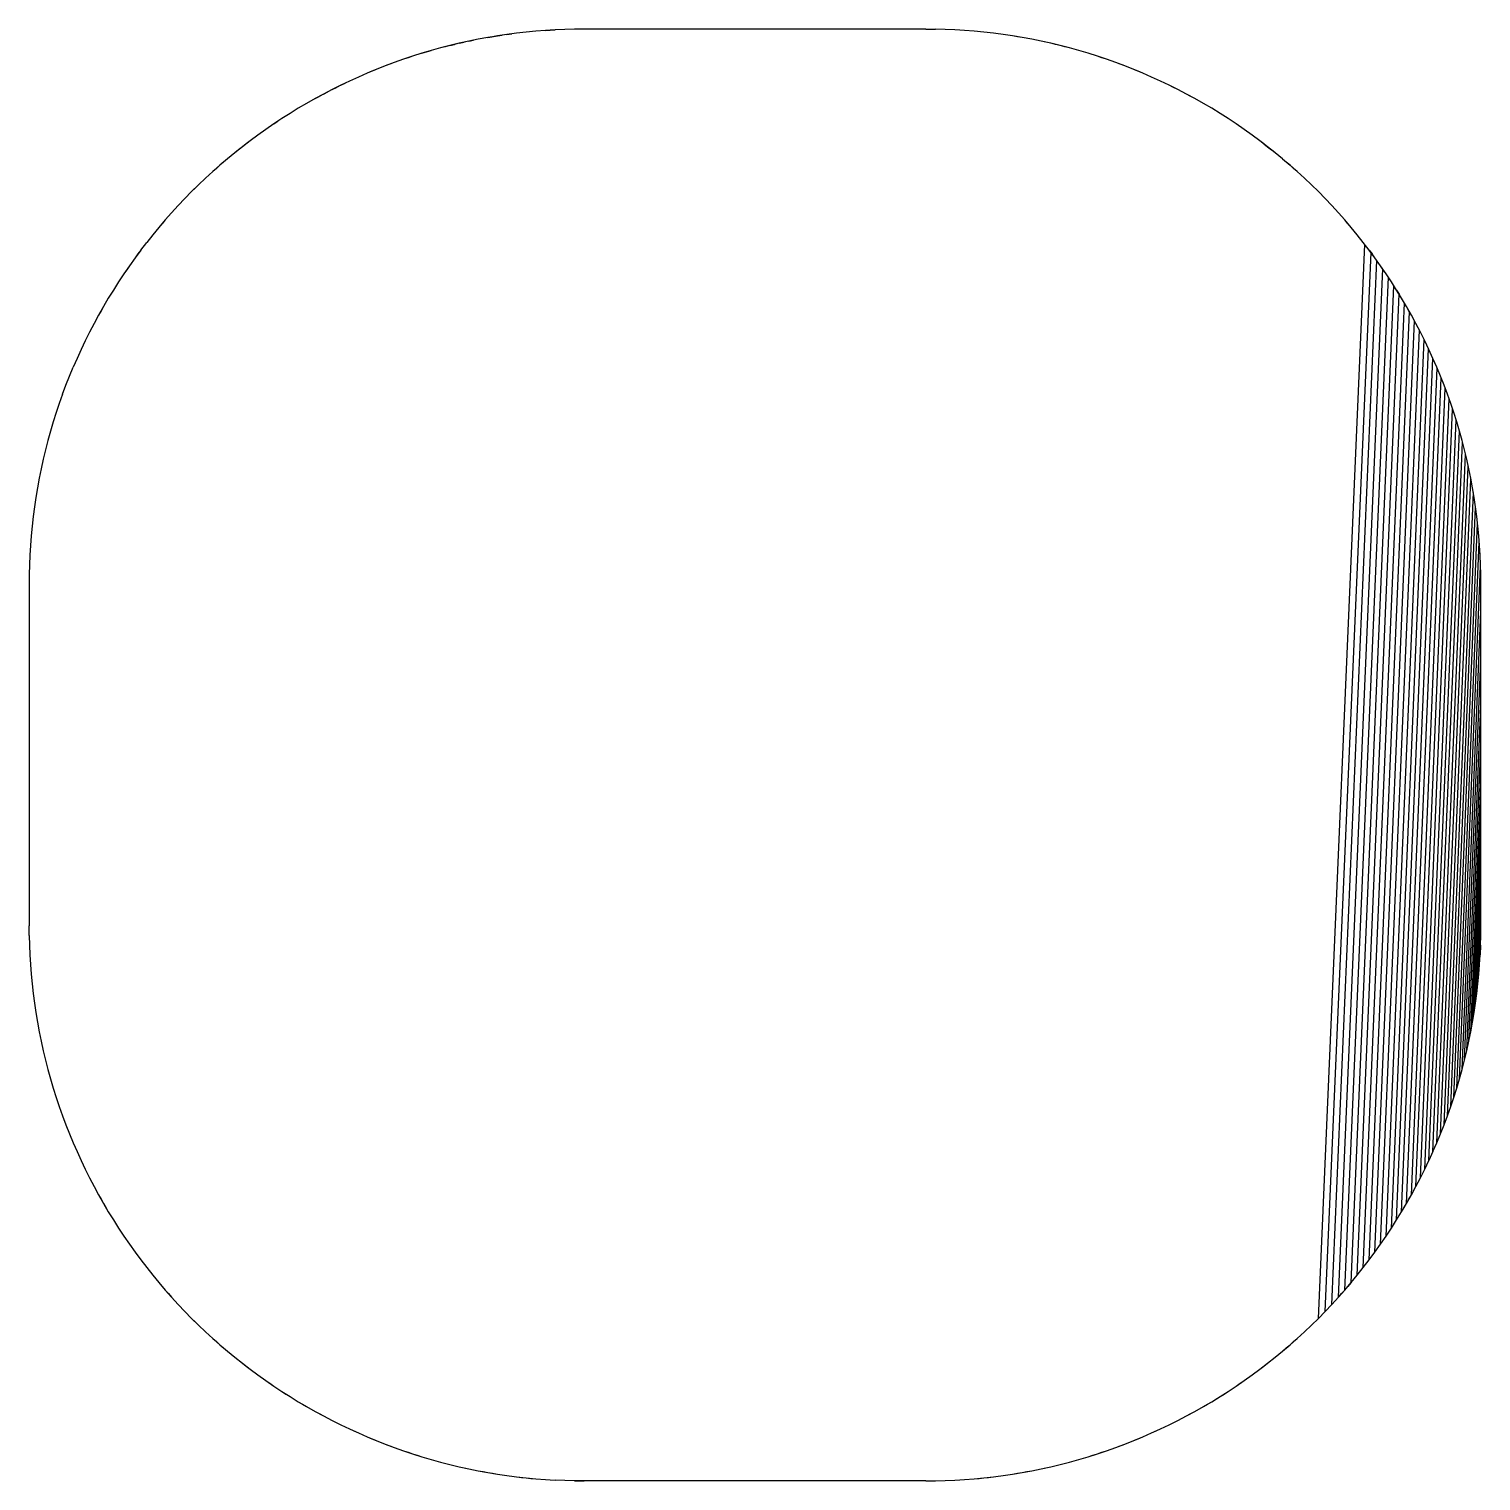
# Model space of a CAD drawing. Header units: millimetres. Extents: x 2543.3 to 2639, y 1717.1 to 1778.9.
# Drawn here: x 2636.654 to 2637.504, y 1741.483 to 1742.333 of the extents above; entities that cross this region are included whole.
import ezdxf

# ---------------------------------------------------------------- set-up
doc = ezdxf.new("R2010")
doc.units = ezdxf.units.MM

msp = doc.modelspace()

# ---------------------------------------------------------------- linework, layer by layer
at = {"color": 7, "linetype": 'Continuous', "lineweight": 25}
for p, q in [((2636.9448, 1742.33108), (2636.93916, 1742.33044)), ((2636.95045, 1742.33162), (2636.9448, 1742.33108)), ((2636.9561, 1742.33207), (2636.95045, 1742.33162)), ((2636.9561, 1742.33207), (2636.96176, 1742.33241)), ((2636.95893, 1742.33224), (2636.9561, 1742.33207)), ((2636.96176, 1742.33241), (2636.95893, 1742.33224)), ((2636.96743, 1742.33266), (2636.96176, 1742.33241)), ((2636.9731, 1742.33281), (2636.96743, 1742.33266)), ((2636.97877, 1742.33286), (2636.9731, 1742.33281)), ((2637.17877, 1742.33286), (2636.97877, 1742.33286)), ((2637.17877, 1742.33286), (2637.18444, 1742.33281)), ((2637.19011, 1742.33266), (2637.18444, 1742.33281)), ((2637.19578, 1742.33241), (2637.19011, 1742.33266)), ((2637.19861, 1742.33224), (2637.19578, 1742.33241)), ((2637.20144, 1742.33207), (2637.19578, 1742.33241)), ((2637.20144, 1742.33207), (2637.19861, 1742.33224)), ((2637.2071, 1742.33162), (2637.20144, 1742.33207)), ((2637.21274, 1742.33108), (2637.2071, 1742.33162)), ((2637.21838, 1742.33044), (2637.21274, 1742.33108)), ((2636.90015, 1742.32321), (2636.89466, 1742.32179)), ((2636.8974, 1742.32249), (2636.89466, 1742.32179)), ((2636.90015, 1742.32321), (2636.8974, 1742.32249)), ((2636.90566, 1742.32453), (2636.90015, 1742.32321)), ((2636.90015, 1742.32321), (2636.9029, 1742.32386)), ((2636.90566, 1742.32453), (2636.9029, 1742.32386)), ((2636.9112, 1742.32576), (2636.90566, 1742.32453)), ((2636.90566, 1742.32453), (2636.90843, 1742.32515)), ((2636.9112, 1742.32576), (2636.90843, 1742.32515)), ((2636.91676, 1742.32689), (2636.9112, 1742.32576)), ((2636.9112, 1742.32576), (2636.91398, 1742.32632)), ((2636.91676, 1742.32689), (2636.91398, 1742.32632)), ((2636.92234, 1742.32792), (2636.91676, 1742.32689)), ((2636.92234, 1742.32792), (2636.92793, 1742.32886)), ((2636.92513, 1742.32839), (2636.92234, 1742.32792)), ((2636.92793, 1742.32886), (2636.92513, 1742.32839)), ((2636.93354, 1742.32969), (2636.92793, 1742.32886)), ((2636.92793, 1742.32886), (2636.93074, 1742.32928)), ((2636.93354, 1742.32969), (2636.93074, 1742.32928)), ((2636.93916, 1742.33044), (2636.93354, 1742.32969)), ((2636.93354, 1742.32969), (2636.93635, 1742.33006)), ((2636.93916, 1742.33044), (2636.93635, 1742.33006)), ((2637.22119, 1742.33006), (2637.21838, 1742.33044)), ((2637.224, 1742.32969), (2637.21838, 1742.33044)), ((2637.224, 1742.32969), (2637.22119, 1742.33006)), ((2637.22961, 1742.32886), (2637.224, 1742.32969)), ((2637.22681, 1742.32928), (2637.224, 1742.32969)), ((2637.22961, 1742.32886), (2637.22681, 1742.32928)), ((2637.23241, 1742.32839), (2637.22961, 1742.32886)), ((2637.23521, 1742.32792), (2637.22961, 1742.32886)), ((2637.23521, 1742.32792), (2637.23241, 1742.32839)), ((2637.24078, 1742.32689), (2637.23521, 1742.32792)), ((2637.24634, 1742.32576), (2637.24078, 1742.32689)), ((2637.24356, 1742.32632), (2637.24078, 1742.32689)), ((2637.24634, 1742.32576), (2637.24356, 1742.32632)), ((2637.24911, 1742.32515), (2637.24634, 1742.32576)), ((2637.25188, 1742.32453), (2637.24634, 1742.32576)), ((2637.25188, 1742.32453), (2637.24911, 1742.32515)), ((2637.25464, 1742.32386), (2637.25188, 1742.32453)), ((2637.2574, 1742.32321), (2637.25188, 1742.32453)), ((2637.2574, 1742.32321), (2637.25464, 1742.32386)), ((2637.26289, 1742.32179), (2637.2574, 1742.32321)), ((2637.26014, 1742.32249), (2637.2574, 1742.32321)), ((2637.26289, 1742.32179), (2637.26014, 1742.32249)), ((2636.87296, 1742.31515), (2636.86762, 1742.31326)), ((2636.87834, 1742.31695), (2636.87296, 1742.31515)), ((2636.87565, 1742.31605), (2636.87296, 1742.31515)), ((2636.87834, 1742.31695), (2636.87565, 1742.31605)), ((2636.88375, 1742.31866), (2636.87834, 1742.31695)), ((2636.88375, 1742.31866), (2636.88919, 1742.32027)), ((2636.88647, 1742.31947), (2636.88375, 1742.31866)), ((2636.88919, 1742.32027), (2636.88647, 1742.31947)), ((2636.89466, 1742.32179), (2636.88919, 1742.32027)), ((2636.89192, 1742.32103), (2636.88919, 1742.32027)), ((2636.89466, 1742.32179), (2636.89192, 1742.32103)), ((2637.26835, 1742.32027), (2637.26289, 1742.32179)), ((2637.26562, 1742.32103), (2637.26289, 1742.32179)), ((2637.26835, 1742.32027), (2637.26562, 1742.32103)), ((2637.27379, 1742.31866), (2637.26835, 1742.32027)), ((2637.27107, 1742.31947), (2637.26835, 1742.32027)), ((2637.27379, 1742.31866), (2637.27107, 1742.31947)), ((2637.2792, 1742.31695), (2637.27379, 1742.31866)), ((2637.28189, 1742.31605), (2637.2792, 1742.31695)), ((2637.28458, 1742.31515), (2637.2792, 1742.31695)), ((2637.28458, 1742.31515), (2637.28189, 1742.31605)), ((2637.28993, 1742.31326), (2637.28458, 1742.31515)), ((2636.85178, 1742.30702), (2636.84658, 1742.30476)), ((2636.84918, 1742.30589), (2636.84658, 1742.30476)), ((2636.85178, 1742.30702), (2636.84918, 1742.30589)), ((2636.85702, 1742.30919), (2636.85178, 1742.30702)), ((2636.8544, 1742.30811), (2636.85178, 1742.30702)), ((2636.85702, 1742.30919), (2636.8544, 1742.30811)), ((2636.8623, 1742.31127), (2636.85702, 1742.30919)), ((2636.86762, 1742.31326), (2636.8623, 1742.31127)), ((2636.86496, 1742.31227), (2636.8623, 1742.31127)), ((2636.86762, 1742.31326), (2636.86496, 1742.31227)), ((2637.29524, 1742.31127), (2637.28993, 1742.31326)), ((2637.29259, 1742.31227), (2637.28993, 1742.31326)), ((2637.29524, 1742.31127), (2637.29259, 1742.31227)), ((2637.30052, 1742.30919), (2637.29524, 1742.31127)), ((2637.30576, 1742.30702), (2637.30052, 1742.30919)), ((2637.30314, 1742.30811), (2637.30052, 1742.30919)), ((2637.30576, 1742.30702), (2637.30314, 1742.30811)), ((2637.31096, 1742.30476), (2637.30576, 1742.30702)), ((2637.30836, 1742.30589), (2637.30576, 1742.30702)), ((2637.31096, 1742.30476), (2637.30836, 1742.30589)), ((2636.83122, 1742.29744), (2636.82619, 1742.29482)), ((2636.83122, 1742.29744), (2636.82871, 1742.29613)), ((2636.8363, 1742.29997), (2636.83122, 1742.29744)), ((2636.83122, 1742.29744), (2636.83376, 1742.2987)), ((2636.8363, 1742.29997), (2636.83376, 1742.2987)), ((2636.84142, 1742.30241), (2636.8363, 1742.29997)), ((2636.8363, 1742.29997), (2636.83886, 1742.30119)), ((2636.84142, 1742.30241), (2636.83886, 1742.30119)), ((2636.84658, 1742.30476), (2636.84142, 1742.30241)), ((2637.31612, 1742.30241), (2637.31096, 1742.30476)), ((2637.32124, 1742.29997), (2637.31612, 1742.30241)), ((2637.31868, 1742.30119), (2637.31612, 1742.30241)), ((2637.32124, 1742.29997), (2637.31868, 1742.30119)), ((2637.32632, 1742.29744), (2637.32124, 1742.29997)), ((2637.32378, 1742.2987), (2637.32124, 1742.29997)), ((2637.32632, 1742.29744), (2637.32378, 1742.2987)), ((2637.33135, 1742.29482), (2637.32632, 1742.29744)), ((2637.32883, 1742.29613), (2637.32632, 1742.29744)), ((2636.81627, 1742.28932), (2636.81138, 1742.28644)), ((2636.82121, 1742.29211), (2636.81627, 1742.28932)), ((2636.82619, 1742.29482), (2636.82121, 1742.29211)), ((2636.82121, 1742.29211), (2636.8237, 1742.29346)), ((2636.82619, 1742.29482), (2636.8237, 1742.29346)), ((2636.82619, 1742.29482), (2636.82871, 1742.29613)), ((2637.33135, 1742.29482), (2637.32883, 1742.29613)), ((2637.33634, 1742.29211), (2637.33135, 1742.29482)), ((2637.33384, 1742.29346), (2637.33135, 1742.29482)), ((2637.33634, 1742.29211), (2637.33384, 1742.29346)), ((2637.34127, 1742.28932), (2637.33634, 1742.29211)), ((2637.34616, 1742.28644), (2637.34127, 1742.28932)), ((2636.80176, 1742.28043), (2636.79703, 1742.27729)), ((2636.80176, 1742.28043), (2636.7994, 1742.27886)), ((2636.80655, 1742.28348), (2636.80176, 1742.28043)), ((2636.81138, 1742.28644), (2636.80655, 1742.28348)), ((2637.351, 1742.28348), (2637.34616, 1742.28644)), ((2637.35578, 1742.28043), (2637.351, 1742.28348)), ((2637.35814, 1742.27886), (2637.35578, 1742.28043)), ((2637.36051, 1742.27729), (2637.35578, 1742.28043)), ((2636.79236, 1742.27408), (2636.78774, 1742.27079)), ((2636.79703, 1742.27729), (2636.79236, 1742.27408)), ((2636.79703, 1742.27729), (2636.7994, 1742.27886)), ((2637.36051, 1742.27729), (2637.35814, 1742.27886)), ((2637.36518, 1742.27408), (2637.36051, 1742.27729)), ((2637.3698, 1742.27079), (2637.36518, 1742.27408)), ((2636.77868, 1742.26396), (2636.77424, 1742.26043)), ((2636.77868, 1742.26396), (2636.77646, 1742.2622)), ((2636.78318, 1742.26742), (2636.77868, 1742.26396)), ((2636.78093, 1742.26569), (2636.77868, 1742.26396)), ((2636.78318, 1742.26742), (2636.78093, 1742.26569)), ((2636.78774, 1742.27079), (2636.78318, 1742.26742)), ((2637.37436, 1742.26742), (2637.3698, 1742.27079)), ((2637.37886, 1742.26396), (2637.37436, 1742.26742)), ((2637.37661, 1742.26569), (2637.37436, 1742.26742)), ((2637.37661, 1742.26569), (2637.37886, 1742.26396)), ((2637.3833, 1742.26043), (2637.37886, 1742.26396)), ((2637.37886, 1742.26396), (2637.38108, 1742.2622)), ((2636.76987, 1742.25682), (2636.76555, 1742.25314)), ((2636.76771, 1742.25498), (2636.76555, 1742.25314)), ((2636.76987, 1742.25682), (2636.76771, 1742.25498)), ((2636.77424, 1742.26043), (2636.76987, 1742.25682)), ((2636.77646, 1742.2622), (2636.77424, 1742.26043)), ((2637.3833, 1742.26043), (2637.38108, 1742.2622)), ((2637.38768, 1742.25682), (2637.3833, 1742.26043)), ((2637.38983, 1742.25498), (2637.38768, 1742.25682)), ((2637.38768, 1742.25682), (2637.39199, 1742.25314)), ((2637.39199, 1742.25314), (2637.38983, 1742.25498)), ((2636.7613, 1742.24938), (2636.75712, 1742.24555)), ((2636.75921, 1742.24747), (2636.75712, 1742.24555)), ((2636.7613, 1742.24938), (2636.75921, 1742.24747)), ((2636.76555, 1742.25314), (2636.7613, 1742.24938)), ((2636.76343, 1742.25126), (2636.7613, 1742.24938)), ((2636.76555, 1742.25314), (2636.76343, 1742.25126)), ((2637.39199, 1742.25314), (2637.39624, 1742.24938)), ((2637.39199, 1742.25314), (2637.39412, 1742.25126)), ((2637.39624, 1742.24938), (2637.39412, 1742.25126)), ((2637.40042, 1742.24555), (2637.39624, 1742.24938)), ((2637.39833, 1742.24747), (2637.39624, 1742.24938)), ((2637.39833, 1742.24747), (2637.40042, 1742.24555)), ((2636.74896, 1742.23767), (2636.74499, 1742.23362)), ((2636.75301, 1742.24164), (2636.74896, 1742.23767)), ((2636.74896, 1742.23767), (2636.75099, 1742.23966)), ((2636.75301, 1742.24164), (2636.75099, 1742.23966)), ((2636.75712, 1742.24555), (2636.75301, 1742.24164)), ((2637.40454, 1742.24164), (2637.40042, 1742.24555)), ((2637.40858, 1742.23767), (2637.40454, 1742.24164)), ((2637.41256, 1742.23362), (2637.40858, 1742.23767)), ((2636.74108, 1742.22951), (2636.73725, 1742.22533)), ((2636.74499, 1742.23362), (2636.74108, 1742.22951)), ((2637.41646, 1742.22951), (2637.41256, 1742.23362)), ((2637.42029, 1742.22533), (2637.41646, 1742.22951)), ((2636.73349, 1742.22108), (2636.72981, 1742.21677)), ((2636.73349, 1742.22108), (2636.73165, 1742.21892)), ((2636.73725, 1742.22533), (2636.73349, 1742.22108)), ((2637.42405, 1742.22108), (2637.42029, 1742.22533)), ((2637.42774, 1742.21677), (2637.42405, 1742.22108)), ((2637.42589, 1742.21892), (2637.42405, 1742.22108)), ((2636.7262, 1742.21239), (2636.72267, 1742.20795)), ((2636.72981, 1742.21677), (2636.7262, 1742.21239)), ((2636.72981, 1742.21677), (2636.73165, 1742.21892)), ((2637.42774, 1742.21677), (2637.42589, 1742.21892)), ((2637.43134, 1742.21239), (2637.42774, 1742.21677)), ((2637.43488, 1742.20795), (2637.43134, 1742.21239)), ((2636.71922, 1742.20345), (2636.71584, 1742.19889)), ((2636.71922, 1742.20345), (2636.71753, 1742.20117)), ((2636.71922, 1742.20345), (2636.72267, 1742.20795)), ((2637.40858, 1741.57805), (2637.43586, 1742.20667)), ((2637.43833, 1742.20345), (2637.43488, 1742.20795)), ((2637.4417, 1742.19889), (2637.43833, 1742.20345)), ((2637.43833, 1742.20345), (2637.44002, 1742.20117)), ((2636.71584, 1742.19889), (2636.71255, 1742.19427)), ((2636.71753, 1742.20117), (2636.71584, 1742.19889)), ((2637.4417, 1742.19889), (2637.44002, 1742.20117)), ((2637.445, 1742.19427), (2637.4417, 1742.19889)), ((2636.70933, 1742.1896), (2636.7062, 1742.18487)), ((2636.71255, 1742.19427), (2636.70933, 1742.1896)), ((2636.71094, 1742.19193), (2636.70933, 1742.1896)), ((2636.71255, 1742.19427), (2636.71094, 1742.19193)), ((2637.4466, 1742.19193), (2637.445, 1742.19427)), ((2637.44821, 1742.1896), (2637.445, 1742.19427)), ((2637.44821, 1742.1896), (2637.4466, 1742.19193)), ((2637.45134, 1742.18487), (2637.44821, 1742.1896)), ((2636.70316, 1742.18008), (2636.70019, 1742.17524)), ((2636.7062, 1742.18487), (2636.70316, 1742.18008)), ((2637.45439, 1742.18008), (2637.45134, 1742.18487)), ((2637.45439, 1742.18008), (2637.45587, 1742.17767)), ((2637.45735, 1742.17524), (2637.45439, 1742.18008)), ((2636.69731, 1742.17036), (2636.69452, 1742.16542)), ((2636.69731, 1742.17036), (2636.69592, 1742.16789)), ((2636.70019, 1742.17524), (2636.69731, 1742.17036)), ((2637.45735, 1742.17524), (2637.45587, 1742.17767)), ((2637.46023, 1742.17036), (2637.45735, 1742.17524)), ((2637.46163, 1742.16789), (2637.46023, 1742.17036)), ((2637.46302, 1742.16542), (2637.46023, 1742.17036)), ((2636.69452, 1742.16542), (2636.69181, 1742.16044)), ((2636.69592, 1742.16789), (2636.69452, 1742.16542)), ((2637.46302, 1742.16542), (2637.46163, 1742.16789)), ((2637.46573, 1742.16044), (2637.46302, 1742.16542)), ((2636.68919, 1742.15541), (2636.68666, 1742.15033)), ((2636.69181, 1742.16044), (2636.68919, 1742.15541)), ((2637.46835, 1742.15541), (2637.46573, 1742.16044)), ((2637.47088, 1742.15033), (2637.46835, 1742.15541)), ((2636.68422, 1742.14521), (2636.68187, 1742.14005)), ((2636.68666, 1742.15033), (2636.68422, 1742.14521)), ((2637.47332, 1742.14521), (2637.47088, 1742.15033)), ((2637.47567, 1742.14005), (2637.47332, 1742.14521)), ((2636.68187, 1742.14005), (2636.67961, 1742.13485)), ((2637.47794, 1742.13485), (2637.47567, 1742.14005)), ((2636.67536, 1742.12433), (2636.67744, 1742.12961)), ((2636.67744, 1742.12961), (2636.67961, 1742.13485)), ((2637.48011, 1742.12961), (2637.47794, 1742.13485)), ((2637.48219, 1742.12433), (2637.48011, 1742.12961)), ((2636.67337, 1742.11901), (2636.67148, 1742.11367)), ((2636.67337, 1742.11901), (2636.67536, 1742.12433)), ((2637.48417, 1742.11901), (2637.48219, 1742.12433)), ((2637.48607, 1742.11367), (2637.48417, 1742.11901)), ((2636.67148, 1742.11367), (2636.66968, 1742.10829)), ((2637.48787, 1742.10829), (2637.48607, 1742.11367)), ((2636.66797, 1742.10288), (2636.66636, 1742.09744)), ((2636.66968, 1742.10829), (2636.66797, 1742.10288)), ((2637.48957, 1742.10288), (2637.48787, 1742.10829)), ((2637.49118, 1742.09744), (2637.48957, 1742.10288)), ((2636.66636, 1742.09744), (2636.66485, 1742.09198)), ((2637.4927, 1742.09198), (2637.49118, 1742.09744)), ((2636.66343, 1742.08649), (2636.6621, 1742.08097)), ((2636.66485, 1742.09198), (2636.66343, 1742.08649)), ((2637.49412, 1742.08649), (2637.4927, 1742.09198)), ((2637.49544, 1742.08097), (2637.49412, 1742.08649)), ((2636.6621, 1742.08097), (2636.66087, 1742.07543)), ((2637.49667, 1742.07543), (2637.49544, 1742.08097)), ((2636.65974, 1742.06987), (2636.65871, 1742.06429)), ((2636.66087, 1742.07543), (2636.65974, 1742.06987)), ((2637.4978, 1742.06987), (2637.49667, 1742.07543)), ((2637.49883, 1742.06429), (2637.4978, 1742.06987)), ((2636.65871, 1742.06429), (2636.65777, 1742.0587)), ((2637.49977, 1742.0587), (2637.49883, 1742.06429)), ((2636.65693, 1742.05309), (2636.65619, 1742.04747)), ((2636.65777, 1742.0587), (2636.65693, 1742.05309)), ((2637.50061, 1742.05309), (2637.49977, 1742.0587)), ((2637.50135, 1742.04747), (2637.50061, 1742.05309)), ((2636.65619, 1742.04747), (2636.65555, 1742.04183)), ((2637.50199, 1742.04183), (2637.50135, 1742.04747)), ((2636.65501, 1742.03619), (2636.65456, 1742.03053)), ((2636.65555, 1742.04183), (2636.65501, 1742.03619)), ((2637.50254, 1742.03619), (2637.50199, 1742.04183)), ((2637.50298, 1742.03053), (2637.50254, 1742.03619)), ((2636.65422, 1742.02487), (2636.65397, 1742.0192)), ((2636.65456, 1742.03053), (2636.65422, 1742.02487)), ((2637.50333, 1742.02487), (2637.50298, 1742.03053)), ((2637.50357, 1742.0192), (2637.50333, 1742.02487)), ((2636.65397, 1742.0192), (2636.65382, 1742.01353)), ((2637.50372, 1742.01353), (2637.50357, 1742.0192)), ((2636.65382, 1742.01353), (2636.65377, 1742.00786)), ((2636.65377, 1742.00786), (2636.65377, 1741.80786)), ((2637.50377, 1742.00786), (2637.50372, 1742.01353)), ((2637.50377, 1741.80786), (2637.50377, 1742.00786)), ((2636.65382, 1741.80219), (2636.65377, 1741.80786)), ((2637.50254, 1741.77953), (2637.5037, 1741.80786)), ((2637.50372, 1741.80219), (2637.50377, 1741.80786)), ((2636.65382, 1741.80219), (2636.65397, 1741.79652)), ((2636.65397, 1741.79652), (2636.65422, 1741.79085)), ((2637.50357, 1741.79652), (2637.50333, 1741.79085)), ((2637.50357, 1741.79652), (2637.50372, 1741.80219)), ((2636.65422, 1741.79085), (2636.65456, 1741.78519)), ((2637.50298, 1741.78519), (2637.50333, 1741.79085)), ((2637.50298, 1741.78519), (2637.50321, 1741.79085)), ((2636.65456, 1741.78519), (2636.65501, 1741.77953)), ((2636.65501, 1741.77953), (2636.65555, 1741.77389)), ((2637.50199, 1741.77389), (2637.50254, 1741.77953)), ((2637.50254, 1741.77953), (2637.50298, 1741.78519)), ((2636.65555, 1741.77389), (2636.65619, 1741.76825)), ((2637.50135, 1741.76825), (2637.50199, 1741.77389)), ((2636.65619, 1741.76825), (2636.65693, 1741.76263)), ((2636.65693, 1741.76263), (2636.65777, 1741.75702)), ((2637.49977, 1741.75702), (2637.50061, 1741.76263)), ((2637.50061, 1741.76263), (2637.50135, 1741.76825)), ((2636.65777, 1741.75702), (2636.65871, 1741.75142)), ((2637.49883, 1741.75142), (2637.49977, 1741.75702)), ((2637.49883, 1741.75142), (2637.4993, 1741.75422)), ((2637.4993, 1741.75422), (2637.49977, 1741.75702)), ((2636.65871, 1741.75142), (2636.65974, 1741.74584)), ((2636.65974, 1741.74584), (2636.66087, 1741.74029)), ((2637.49667, 1741.74029), (2637.4978, 1741.74584)), ((2637.4978, 1741.74584), (2637.49883, 1741.75142)), ((2636.66087, 1741.74029), (2636.6621, 1741.73475)), ((2637.49544, 1741.73475), (2637.49667, 1741.74029)), ((2636.6621, 1741.73475), (2636.66343, 1741.72923)), ((2636.66343, 1741.72923), (2636.66485, 1741.72374)), ((2637.4927, 1741.72374), (2637.49412, 1741.72923)), ((2637.49412, 1741.72923), (2637.49544, 1741.73475)), ((2636.66485, 1741.72374), (2636.66636, 1741.71828)), ((2637.49118, 1741.71828), (2637.4927, 1741.72374)), ((2636.66636, 1741.71828), (2636.66797, 1741.71284)), ((2636.66797, 1741.71284), (2636.66968, 1741.70743)), ((2637.48787, 1741.70743), (2637.48957, 1741.71284)), ((2637.48957, 1741.71284), (2637.49118, 1741.71828)), ((2636.66968, 1741.70743), (2636.67148, 1741.70205)), ((2636.67148, 1741.70205), (2636.67337, 1741.6967)), ((2637.48417, 1741.6967), (2637.48607, 1741.70205)), ((2637.48607, 1741.70205), (2637.48787, 1741.70743)), ((2636.67337, 1741.6967), (2636.67536, 1741.69139)), ((2637.48219, 1741.69139), (2637.48417, 1741.6967)), ((2636.67536, 1741.69139), (2636.67744, 1741.68611)), ((2636.67744, 1741.68611), (2636.67961, 1741.68087)), ((2637.47794, 1741.68087), (2637.48011, 1741.68611)), ((2637.48011, 1741.68611), (2637.48219, 1741.69139)), ((2636.67961, 1741.68087), (2636.68187, 1741.67567)), ((2637.47567, 1741.67567), (2637.47794, 1741.68087)), ((2636.68187, 1741.67567), (2636.68422, 1741.67051)), ((2636.68422, 1741.67051), (2636.68666, 1741.66539)), ((2637.47088, 1741.66539), (2637.47332, 1741.67051)), ((2637.47567, 1741.67567), (2637.47332, 1741.67051)), ((2636.68666, 1741.66539), (2636.68919, 1741.66031)), ((2636.68919, 1741.66031), (2636.69181, 1741.65528)), ((2637.46573, 1741.65528), (2637.46835, 1741.66031)), ((2637.46835, 1741.66031), (2637.47088, 1741.66539)), ((2636.69181, 1741.65528), (2636.69452, 1741.65029)), ((2637.46302, 1741.65029), (2637.46573, 1741.65528)), ((2636.69452, 1741.65029), (2636.69731, 1741.64536)), ((2636.69452, 1741.65029), (2636.69592, 1741.64783)), ((2636.69592, 1741.64783), (2636.69731, 1741.64536)), ((2636.69731, 1741.64536), (2636.70019, 1741.64047)), ((2636.69731, 1741.64536), (2636.69875, 1741.64292)), ((2636.69875, 1741.64292), (2636.70019, 1741.64047)), ((2637.45735, 1741.64047), (2637.46023, 1741.64536)), ((2637.45735, 1741.64047), (2637.45879, 1741.64292)), ((2637.45879, 1741.64292), (2637.46023, 1741.64536)), ((2637.46023, 1741.64536), (2637.46302, 1741.65029)), ((2637.46023, 1741.64536), (2637.46163, 1741.64783)), ((2637.46163, 1741.64783), (2637.46302, 1741.65029)), ((2636.70019, 1741.64047), (2636.70316, 1741.63564)), ((2636.70316, 1741.63564), (2636.7062, 1741.63085)), ((2637.45134, 1741.63085), (2637.45439, 1741.63564)), ((2637.45439, 1741.63564), (2637.45735, 1741.64047)), ((2636.7062, 1741.63085), (2636.70933, 1741.62612)), ((2636.70933, 1741.62612), (2636.71255, 1741.62145)), ((2637.445, 1741.62145), (2637.44821, 1741.62612)), ((2637.44821, 1741.62612), (2637.45134, 1741.63085)), ((2636.71255, 1741.62145), (2636.71584, 1741.61683)), ((2637.4417, 1741.61683), (2637.445, 1741.62145)), ((2636.71584, 1741.61683), (2636.71922, 1741.61227)), ((2636.71922, 1741.61227), (2636.72267, 1741.60777)), ((2637.43488, 1741.60777), (2637.43833, 1741.61227)), ((2637.43833, 1741.61227), (2637.4417, 1741.61683)), ((2636.72267, 1741.60777), (2636.7262, 1741.60333)), ((2636.7262, 1741.60333), (2636.72981, 1741.59895)), ((2637.42774, 1741.59895), (2637.43134, 1741.60333)), ((2637.43134, 1741.60333), (2637.43488, 1741.60777)), ((2636.72981, 1741.59895), (2636.73349, 1741.59464)), ((2636.72981, 1741.59895), (2636.73165, 1741.5968)), ((2636.73165, 1741.5968), (2636.73349, 1741.59464)), ((2636.73349, 1741.59464), (2636.73725, 1741.59039)), ((2636.73349, 1741.59464), (2636.73537, 1741.59252)), ((2636.73537, 1741.59252), (2636.73725, 1741.59039)), ((2637.42029, 1741.59039), (2637.42405, 1741.59464)), ((2637.42029, 1741.59039), (2637.42217, 1741.59252)), ((2637.42405, 1741.59464), (2637.42217, 1741.59252)), ((2637.42405, 1741.59464), (2637.42774, 1741.59895)), ((2637.42405, 1741.59464), (2637.42589, 1741.5968)), ((2637.42774, 1741.59895), (2637.42589, 1741.5968)), ((2636.73725, 1741.59039), (2636.74108, 1741.58621)), ((2636.73725, 1741.59039), (2636.73917, 1741.5883)), ((2636.73917, 1741.5883), (2636.74108, 1741.58621)), ((2636.74108, 1741.58621), (2636.74499, 1741.5821)), ((2637.41256, 1741.5821), (2637.41646, 1741.58621)), ((2637.41646, 1741.58621), (2637.42029, 1741.59039)), ((2636.74499, 1741.5821), (2636.74896, 1741.57805)), ((2636.74896, 1741.57805), (2636.75301, 1741.57408)), ((2636.74896, 1741.57805), (2636.75099, 1741.57606)), ((2636.75099, 1741.57606), (2636.75301, 1741.57408)), ((2637.40454, 1741.57408), (2637.40858, 1741.57805)), ((2637.40858, 1741.57805), (2637.41256, 1741.5821)), ((2636.75301, 1741.57408), (2636.75712, 1741.57017)), ((2636.75712, 1741.57017), (2636.7613, 1741.56634)), ((2636.75712, 1741.57017), (2636.75921, 1741.56825)), ((2636.75921, 1741.56825), (2636.7613, 1741.56634)), ((2636.7613, 1741.56634), (2636.76555, 1741.56258)), ((2636.7613, 1741.56634), (2636.76343, 1741.56446)), ((2637.39199, 1741.56258), (2637.39624, 1741.56634)), ((2637.39412, 1741.56446), (2637.39624, 1741.56634)), ((2637.39624, 1741.56634), (2637.40042, 1741.57017)), ((2637.39624, 1741.56634), (2637.39833, 1741.56825)), ((2637.39833, 1741.56825), (2637.40042, 1741.57017)), ((2637.40042, 1741.57017), (2637.40454, 1741.57408)), ((2636.76343, 1741.56446), (2636.76555, 1741.56258)), ((2636.76555, 1741.56258), (2636.76771, 1741.56074)), ((2636.76555, 1741.56258), (2636.76987, 1741.55889)), ((2636.76771, 1741.56074), (2636.76987, 1741.55889)), ((2636.76987, 1741.55889), (2636.77424, 1741.55529)), ((2637.3833, 1741.55529), (2637.38768, 1741.55889)), ((2637.38768, 1741.55889), (2637.39199, 1741.56258)), ((2637.38768, 1741.55889), (2637.38983, 1741.56074)), ((2637.38983, 1741.56074), (2637.39199, 1741.56258)), ((2637.39199, 1741.56258), (2637.39412, 1741.56446)), ((2636.77424, 1741.55529), (2636.77868, 1741.55176)), ((2636.77868, 1741.55176), (2636.78318, 1741.5483)), ((2636.77868, 1741.55176), (2636.78093, 1741.55003)), ((2636.78093, 1741.55003), (2636.78318, 1741.5483)), ((2637.37436, 1741.5483), (2637.37886, 1741.55176)), ((2637.37436, 1741.5483), (2637.37661, 1741.55003)), ((2637.37661, 1741.55003), (2637.37886, 1741.55176)), ((2637.37886, 1741.55176), (2637.3833, 1741.55529)), ((2636.78318, 1741.5483), (2636.78774, 1741.54493)), ((2636.78774, 1741.54493), (2636.79236, 1741.54164)), ((2636.79236, 1741.54164), (2636.79703, 1741.53842)), ((2636.79236, 1741.54164), (2636.7947, 1741.54003)), ((2637.36051, 1741.53842), (2637.36518, 1741.54164)), ((2637.36285, 1741.54003), (2637.36518, 1741.54164)), ((2637.36518, 1741.54164), (2637.3698, 1741.54493)), ((2637.3698, 1741.54493), (2637.37436, 1741.5483)), ((2636.7947, 1741.54003), (2636.79703, 1741.53842)), ((2636.79703, 1741.53842), (2636.80176, 1741.53529)), ((2636.79703, 1741.53842), (2636.7994, 1741.53686)), ((2636.7994, 1741.53686), (2636.80176, 1741.53529)), ((2636.80176, 1741.53529), (2636.80655, 1741.53225)), ((2636.80176, 1741.53529), (2636.80416, 1741.53377)), ((2636.80416, 1741.53377), (2636.80655, 1741.53225)), ((2636.80655, 1741.53225), (2636.81138, 1741.52928)), ((2636.80655, 1741.53225), (2636.80897, 1741.53076)), ((2637.34616, 1741.52928), (2637.351, 1741.53225)), ((2637.34858, 1741.53076), (2637.351, 1741.53225)), ((2637.351, 1741.53225), (2637.35578, 1741.53529)), ((2637.351, 1741.53225), (2637.35339, 1741.53377)), ((2637.35339, 1741.53377), (2637.35578, 1741.53529)), ((2637.35578, 1741.53529), (2637.36051, 1741.53842)), ((2637.35578, 1741.53529), (2637.35814, 1741.53686)), ((2637.35814, 1741.53686), (2637.36051, 1741.53842)), ((2637.36051, 1741.53842), (2637.36285, 1741.54003)), ((2636.80897, 1741.53076), (2636.81138, 1741.52928)), ((2636.81138, 1741.52928), (2636.81627, 1741.5264)), ((2636.81138, 1741.52928), (2636.81383, 1741.52784)), ((2636.81383, 1741.52784), (2636.81627, 1741.5264)), ((2636.81627, 1741.5264), (2636.82121, 1741.52361)), ((2636.82121, 1741.52361), (2636.82619, 1741.5209)), ((2636.82121, 1741.52361), (2636.8237, 1741.52226)), ((2637.33135, 1741.5209), (2637.33634, 1741.52361)), ((2637.33384, 1741.52226), (2637.33634, 1741.52361)), ((2637.33634, 1741.52361), (2637.34127, 1741.5264)), ((2637.34127, 1741.5264), (2637.34616, 1741.52928)), ((2637.34127, 1741.5264), (2637.34372, 1741.52784)), ((2637.34372, 1741.52784), (2637.34616, 1741.52928)), ((2637.34616, 1741.52928), (2637.34858, 1741.53076)), ((2636.8237, 1741.52226), (2636.82619, 1741.5209)), ((2636.82619, 1741.5209), (2636.83122, 1741.51829)), ((2636.83122, 1741.51829), (2636.8363, 1741.51575)), ((2636.8363, 1741.51575), (2636.84142, 1741.51331)), ((2637.31612, 1741.51331), (2637.32124, 1741.51575)), ((2637.32124, 1741.51575), (2637.32632, 1741.51829)), ((2637.32632, 1741.51829), (2637.33135, 1741.5209)), ((2637.33135, 1741.5209), (2637.33384, 1741.52226)), ((2636.84142, 1741.51331), (2636.84658, 1741.51096)), ((2636.84142, 1741.51331), (2636.844, 1741.51214)), ((2636.844, 1741.51214), (2636.84658, 1741.51096)), ((2636.84658, 1741.51096), (2636.85178, 1741.50869)), ((2636.85178, 1741.50869), (2636.8544, 1741.50761)), ((2636.85178, 1741.50869), (2636.85702, 1741.50652)), ((2636.8544, 1741.50761), (2636.85702, 1741.50652)), ((2636.85702, 1741.50652), (2636.8623, 1741.50445)), ((2637.29524, 1741.50445), (2637.30052, 1741.50652)), ((2637.30052, 1741.50652), (2637.30576, 1741.50869)), ((2637.30052, 1741.50652), (2637.30314, 1741.50761)), ((2637.30314, 1741.50761), (2637.30576, 1741.50869)), ((2637.30576, 1741.50869), (2637.31096, 1741.51096)), ((2637.31096, 1741.51096), (2637.31612, 1741.51331)), ((2637.31096, 1741.51096), (2637.31354, 1741.51214)), ((2637.31354, 1741.51214), (2637.31612, 1741.51331)), ((2636.8623, 1741.50445), (2636.86762, 1741.50246)), ((2636.8623, 1741.50445), (2636.86496, 1741.50345)), ((2636.86496, 1741.50345), (2636.86762, 1741.50246)), ((2636.86762, 1741.50246), (2636.87029, 1741.50151)), ((2636.86762, 1741.50246), (2636.87296, 1741.50056)), ((2636.87029, 1741.50151), (2636.87296, 1741.50056)), ((2636.87296, 1741.50056), (2636.87834, 1741.49877)), ((2636.87296, 1741.50056), (2636.87565, 1741.49967)), ((2636.87565, 1741.49967), (2636.87834, 1741.49877)), ((2636.87834, 1741.49877), (2636.88375, 1741.49706)), ((2636.87834, 1741.49877), (2636.88105, 1741.49792)), ((2636.88105, 1741.49792), (2636.88375, 1741.49706)), ((2637.27379, 1741.49706), (2637.2792, 1741.49877)), ((2637.27379, 1741.49706), (2637.2765, 1741.49792)), ((2637.2765, 1741.49792), (2637.2792, 1741.49877)), ((2637.2792, 1741.49877), (2637.28458, 1741.50056)), ((2637.2792, 1741.49877), (2637.28189, 1741.49967)), ((2637.28189, 1741.49967), (2637.28458, 1741.50056)), ((2637.28458, 1741.50056), (2637.28993, 1741.50246)), ((2637.28458, 1741.50056), (2637.28725, 1741.50151)), ((2637.28725, 1741.50151), (2637.28993, 1741.50246)), ((2637.28993, 1741.50246), (2637.29524, 1741.50445)), ((2637.28993, 1741.50246), (2637.29259, 1741.50345)), ((2637.29259, 1741.50345), (2637.29524, 1741.50445)), ((2636.88375, 1741.49706), (2636.88919, 1741.49545)), ((2636.88919, 1741.49545), (2636.89466, 1741.49394)), ((2636.89466, 1741.49394), (2636.90015, 1741.49251)), ((2636.90015, 1741.49251), (2636.90566, 1741.49119)), ((2636.90566, 1741.49119), (2636.9112, 1741.48996)), ((2636.90566, 1741.49119), (2636.90843, 1741.49057)), ((2636.90843, 1741.49057), (2636.9112, 1741.48996)), ((2636.9112, 1741.48996), (2636.91676, 1741.48883)), ((2637.24078, 1741.48883), (2637.24634, 1741.48996)), ((2637.24634, 1741.48996), (2637.25188, 1741.49119)), ((2637.24634, 1741.48996), (2637.24911, 1741.49057)), ((2637.24911, 1741.49057), (2637.25188, 1741.49119)), ((2637.25188, 1741.49119), (2637.2574, 1741.49251)), ((2637.2574, 1741.49251), (2637.26289, 1741.49394)), ((2637.26289, 1741.49394), (2637.26835, 1741.49545)), ((2637.26835, 1741.49545), (2637.27379, 1741.49706)), ((2636.91676, 1741.48883), (2636.92234, 1741.4878)), ((2636.91676, 1741.48883), (2636.91955, 1741.48832)), ((2636.91955, 1741.48832), (2636.92234, 1741.4878)), ((2636.92234, 1741.4878), (2636.92513, 1741.48733)), ((2636.92234, 1741.4878), (2636.92793, 1741.48686)), ((2636.92513, 1741.48733), (2636.92793, 1741.48686)), ((2636.92793, 1741.48686), (2636.93354, 1741.48602)), ((2636.92793, 1741.48686), (2636.93074, 1741.48644)), ((2636.93074, 1741.48644), (2636.93354, 1741.48602)), ((2636.93354, 1741.48602), (2636.93916, 1741.48528)), ((2636.93354, 1741.48602), (2636.93635, 1741.48565)), ((2636.93635, 1741.48565), (2636.93916, 1741.48528)), ((2636.93916, 1741.48528), (2636.9448, 1741.48464)), ((2636.93916, 1741.48528), (2636.94198, 1741.48496)), ((2636.94198, 1741.48496), (2636.9448, 1741.48464)), ((2636.9448, 1741.48464), (2636.94762, 1741.48437)), ((2636.9448, 1741.48464), (2636.95045, 1741.4841)), ((2636.94762, 1741.48437), (2636.95045, 1741.4841)), ((2636.95045, 1741.4841), (2636.9561, 1741.48365)), ((2636.9561, 1741.48365), (2636.96176, 1741.48331)), ((2636.9561, 1741.48365), (2636.95893, 1741.48348)), ((2636.95893, 1741.48348), (2636.96176, 1741.48331)), ((2636.96743, 1741.48306), (2636.96176, 1741.48331)), ((2636.9731, 1741.48291), (2636.96743, 1741.48306)), ((2636.9731, 1741.48291), (2636.97594, 1741.48288)), ((2636.97877, 1741.48286), (2636.9731, 1741.48291)), ((2636.97594, 1741.48288), (2636.97877, 1741.48286)), ((2637.17877, 1741.48286), (2636.97877, 1741.48286)), ((2637.17877, 1741.48286), (2637.18444, 1741.48291)), ((2637.17877, 1741.48286), (2637.18161, 1741.48288)), ((2637.18161, 1741.48288), (2637.18444, 1741.48291)), ((2637.18444, 1741.48291), (2637.19011, 1741.48306)), ((2637.19011, 1741.48306), (2637.19578, 1741.48331)), ((2637.19578, 1741.48331), (2637.20144, 1741.48365)), ((2637.19578, 1741.48331), (2637.19861, 1741.48348)), ((2637.19861, 1741.48348), (2637.20144, 1741.48365)), ((2637.20144, 1741.48365), (2637.2071, 1741.4841)), ((2637.2071, 1741.4841), (2637.21274, 1741.48464)), ((2637.2071, 1741.4841), (2637.20992, 1741.48437)), ((2637.20992, 1741.48437), (2637.21274, 1741.48464)), ((2637.21274, 1741.48464), (2637.21838, 1741.48528)), ((2637.21274, 1741.48464), (2637.21556, 1741.48496)), ((2637.21556, 1741.48496), (2637.21838, 1741.48528)), ((2637.21838, 1741.48528), (2637.224, 1741.48602)), ((2637.21838, 1741.48528), (2637.22119, 1741.48565)), ((2637.22119, 1741.48565), (2637.224, 1741.48602)), ((2637.224, 1741.48602), (2637.22961, 1741.48686)), ((2637.224, 1741.48602), (2637.22681, 1741.48644)), ((2637.22681, 1741.48644), (2637.22961, 1741.48686)), ((2637.22961, 1741.48686), (2637.23521, 1741.4878)), ((2637.22961, 1741.48686), (2637.23241, 1741.48733)), ((2637.23241, 1741.48733), (2637.23521, 1741.4878)), ((2637.23521, 1741.4878), (2637.24078, 1741.48883)), ((2637.23521, 1741.4878), (2637.238, 1741.48832)), ((2637.238, 1741.48832), (2637.24078, 1741.48883))]:
    msp.add_line(p, q, dxfattribs=at)
at = {"color": 8, "linetype": 'Continuous', "lineweight": 25}
for p, q in [((2637.41256, 1741.5821), (2637.4394, 1742.20201)), ((2637.41646, 1741.58621), (2637.44286, 1742.19727)), ((2637.42029, 1741.59039), (2637.44624, 1742.19246)), ((2637.42405, 1741.59464), (2637.44955, 1742.18757)), ((2637.42774, 1741.59895), (2637.45278, 1742.18261)), ((2637.43134, 1741.60333), (2637.45593, 1742.17757)), ((2637.43488, 1741.60777), (2637.459, 1742.17245)), ((2637.43833, 1741.61227), (2637.46199, 1742.16725)), ((2637.4417, 1741.61683), (2637.4649, 1742.16197)), ((2637.445, 1741.62145), (2637.46772, 1742.15661)), ((2637.44821, 1741.62612), (2637.47046, 1742.15116)), ((2637.45134, 1741.63085), (2637.47312, 1742.14564)), ((2637.45439, 1741.63564), (2637.47569, 1742.14001)), ((2637.45735, 1741.64047), (2637.47817, 1742.13428)), ((2637.46023, 1741.64536), (2637.48056, 1742.12845)), ((2637.46302, 1741.65029), (2637.48286, 1742.12251)), ((2637.46573, 1741.65528), (2637.48508, 1742.11646)), ((2637.46835, 1741.66031), (2637.4872, 1742.11029)), ((2637.47088, 1741.66539), (2637.48922, 1742.10398)), ((2637.47332, 1741.67051), (2637.49116, 1742.09754)), ((2637.47567, 1741.67567), (2637.49299, 1742.09085)), ((2637.47794, 1741.68087), (2637.49472, 1742.08395)), ((2637.48011, 1741.68611), (2637.49636, 1742.07683)), ((2637.48219, 1741.69139), (2637.49789, 1742.06939)), ((2637.48417, 1741.6967), (2637.49931, 1742.06145)), ((2637.48607, 1741.70205), (2637.50062, 1742.05304)), ((2637.48787, 1741.70743), (2637.50179, 1742.04361)), ((2637.48957, 1741.71284), (2637.50281, 1742.03274)), ((2637.49118, 1741.71828), (2637.50359, 1742.01849)), ((2637.4927, 1741.72374), (2637.50377, 1741.99187)), ((2637.49412, 1741.72923), (2637.50377, 1741.96316)), ((2637.49544, 1741.73475), (2637.50377, 1741.93672)), ((2637.49667, 1741.74029), (2637.50377, 1741.91261)), ((2637.4978, 1741.74584), (2637.50377, 1741.89081)), ((2637.49883, 1741.75142), (2637.50377, 1741.87135)), ((2637.49977, 1741.75702), (2637.50377, 1741.85426)), ((2637.50061, 1741.76263), (2637.50377, 1741.83951)), ((2637.50135, 1741.76825), (2637.50377, 1741.82716)), ((2637.50199, 1741.77389), (2637.50377, 1741.8172))]:
    msp.add_line(p, q, dxfattribs=at)

doc.saveas('drawing.dxf')
